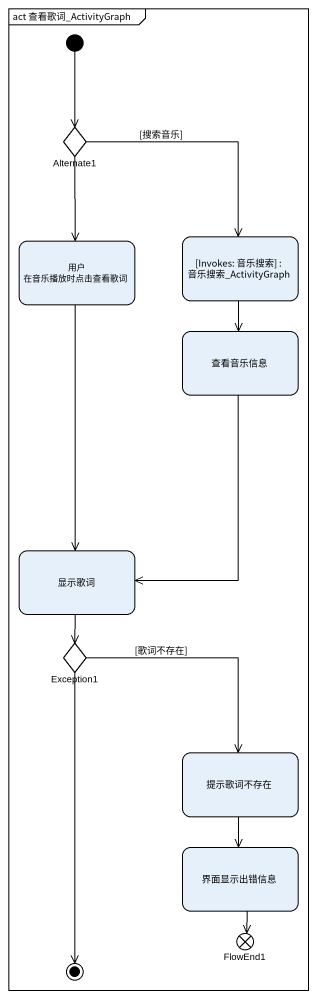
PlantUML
@startuml
mainframe act 查看歌词_ActivityGraph
hide empty description
state Alternate1 <<choice>>
state "[Invokes: 音乐搜索] : 音乐搜索_ActivityGraph" as Invokes_音乐搜索
state "用户 在音乐播放时点击查看歌词" as 用户_在音乐播放时点击查看歌词
state 查看音乐信息
state 显示歌词
state Exception1 <<choice>>
state 提示歌词不存在
state 界面显示出错信息
state FlowEnd1 <<end>>
[*] --> Alternate1
Alternate1 --> Invokes_音乐搜索 : [搜索音乐]
Alternate1 --> 用户_在音乐播放时点击查看歌词
Invokes_音乐搜索 --> 查看音乐信息
用户_在音乐播放时点击查看歌词 --> 显示歌词
查看音乐信息 --> 显示歌词
显示歌词 --> Exception1
Exception1 --> 提示歌词不存在 : [歌词不存在]
提示歌词不存在 --> 界面显示出错信息
界面显示出错信息 --> FlowEnd1
Exception1 --> [*]
@enduml
